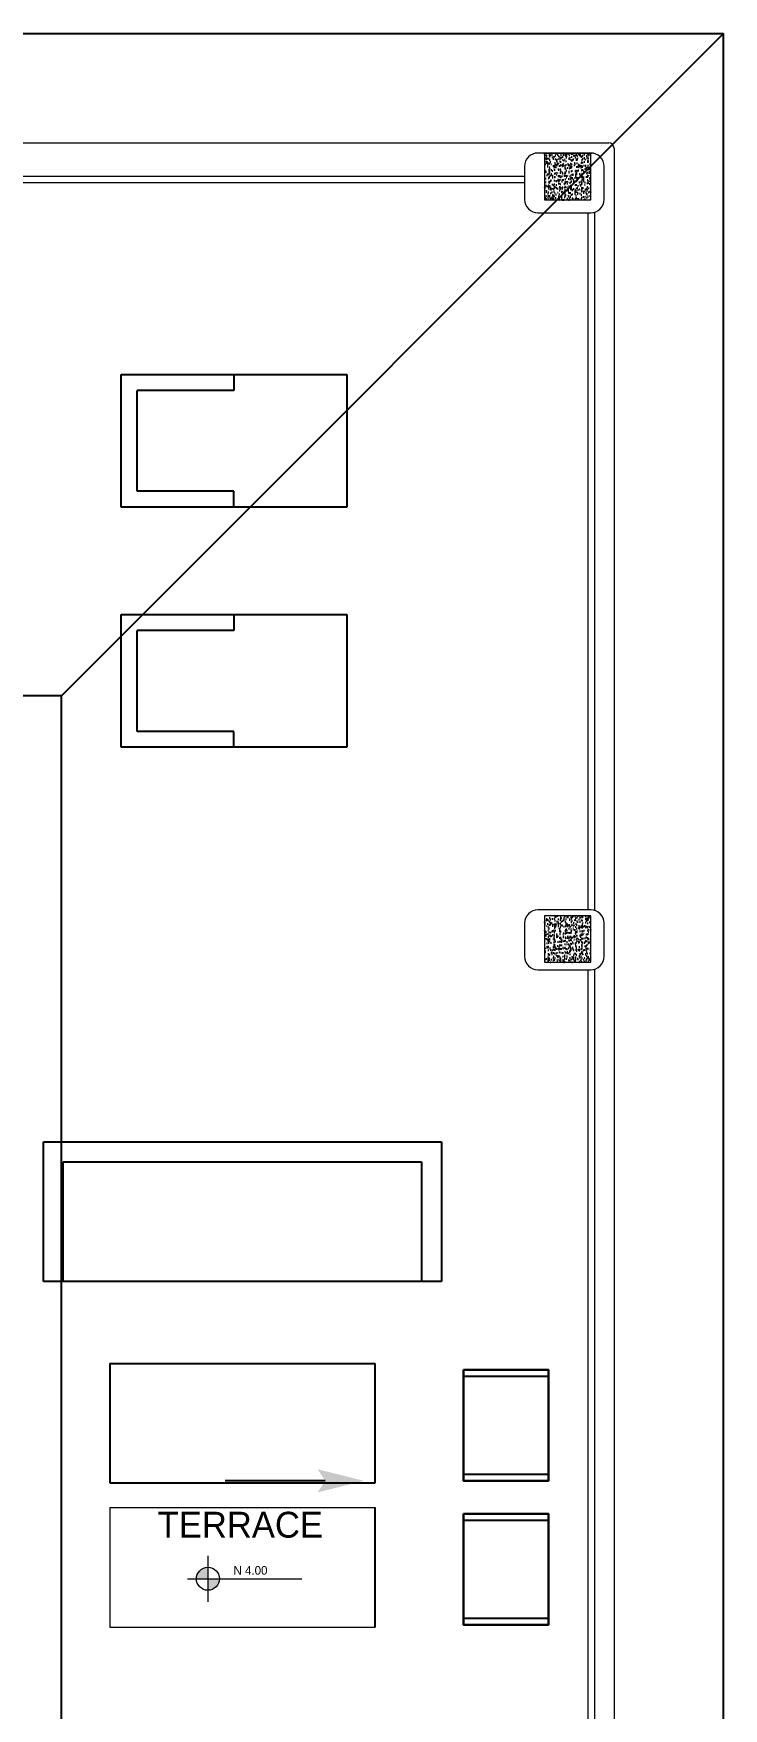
# Model space of a CAD drawing. Header units: metres. Extents: x -232 to 581, y 30 to 789.
# Drawn here: x 240.01 to 245.21, y 596.56 to 609.17 of the extents above; entities that cross this region are included whole.
import ezdxf

# ---------------------------------------------------------------- set-up
doc = ezdxf.new("R2010")
doc.units = ezdxf.units.M
doc.linetypes.add('HIDDEN2', pattern=[0.1875, 0.125, -0.0625])
for name, color, linetype, lineweight in [('01_Mobiliario', 19, 'Continuous', 0), ('A-WALL', 250, 'Continuous', 20), ('baños', 140, 'Continuous', 0), ('Columnas', 7, 'Continuous', 18), ('muros bajitos', 252, 'Continuous', 5), ('textos', 7, 'Continuous', 0)]:
    doc.layers.add(name, color=color, linetype=linetype, lineweight=lineweight)
for name, color, linetype in [('_electricos-Leyenda', 7, 'Continuous'), ('HATCH', 8, 'Continuous'), ('MOBILIARIOS', 252, 'Continuous')]:
    doc.layers.add(name, color=color, linetype=linetype)
doc.layers.add('PISO', color=7, linetype='Continuous', lineweight=5, true_color=0xe6e6e6)
doc.layers.add('Techos 1', color=7, linetype='HIDDEN2', lineweight=9, true_color=0x42391a)
doc.styles.add('ESC100-2mm', font='arial.ttf', dxfattribs={"height": 0.15})
doc.styles.get("Standard").update_dxf_attribs({"font": 'arial.ttf'})
pattern_1 = [(50, (114.33107, 55.238796), (0.058299094, -0.005100507), [0.006096, -0.067056]), (355, (114.33107, 55.238796), (-0.011277895, 0.06113819), [0.0048768, -0.053644987]), (100.451445, (114.33593, 55.23837), (0.0470212, 0.05603768), [0.005180803, -0.05698888]), (46.1842, (114.33107, 55.25505), (0.086745293, -0.013453545), [0.009144, -0.100584]), (96.63556, (114.3383, 55.25393), (0.07596932, 0.07917636), [0.00777121, -0.085483395]), (351.18415, (114.33107, 55.25505), (0.07596932, 0.07917636), [0.00731519, -0.080467114]), (21, (114.3392, 55.25099), (0.048516605, -0.032724863), [0.006096, -0.067056]), (326, (114.3392, 55.25099), (0.01977665, 0.05894015), [0.0048768, -0.0536448]), (71.451445, (114.34324, 55.24826), (0.068293254, 0.026215286), [0.005180803, -0.05698878]), (37.5, (114.331071, 55.238796), (0.000988353, 0.0270576124), [0, -0.05299456, 0, -0.0544576, 0, -0.053848]), (7.5, (114.33107, 55.238796), (0.021382292, 0.032057784), [0, -0.03104896, 0, -0.05177536, 0, -0.0205232]), (327.5, (114.312946, 55.238796), (0.0433889905, -0.001833198), [0, -0.02032, 0, -0.0633984, 0, -0.0841248]), (317.5, (114.304818, 55.238796), (0.047401338, 0.008136477), [0, -0.026416, 0, -0.04210304, 0, -0.0597408])]

# ---------------------------------------------------------------- blocks, each defined once
blk = doc.blocks.new('A$C89702949')
at = {"layer": 'HATCH'}
h = blk.add_hatch(dxfattribs=at)
h.set_pattern_fill('AR-CONC', color=256, scale=0.00032)
h.set_pattern_definition(pattern_1)
h.paths.add_polyline_path([(25.5, 19.637), (25.85, 19.637), (25.85, 19.987), (25.5, 19.987)])
h = blk.add_hatch(dxfattribs=at)
h.set_pattern_fill('AR-CONC', color=256, scale=0.00032)
h.set_pattern_definition(pattern_1)
h.paths.add_polyline_path([(25.5, 13.895), (25.85, 13.895), (25.85, 14.245), (25.5, 14.245)])
at = {"layer": 'Columnas'}
for points in [[(25.5, 19.637), (25.85, 19.637), (25.85, 19.987), (25.5, 19.987)], [(25.5, 13.895), (25.85, 13.895), (25.85, 14.245), (25.5, 14.245)]]:
    blk.add_lwpolyline(points, close=True, dxfattribs=at)
blk = doc.blocks.new('20.03.2026 LN 09 SEGUNDO NIVEL ARQ')
at = {"layer": 'textos', "transparency": 33554534}
h = blk.add_hatch(color=5, dxfattribs=at)
h.dxf.hatch_style = 1
h.paths.add_polyline_path([(98.26, -53.149, 0.414214), (98.174, -53.236), (98.26, -53.236)])
h.paths.add_polyline_path([(98.347, -53.236), (98.26, -53.236), (98.26, -53.322, 0.414214)])
at = {"layer": '01_Mobiliario', "color": 5}
for p, q in [((97.52, -52.699), (99.52, -52.699)), ((97.52, -52.699), (97.52, -53.599)), ((97.52, -53.599), (99.52, -53.599))]:
    blk.add_line(p, q, dxfattribs=at)
at = {"layer": 'A-WALL', "color": 5}
for points in [[(101.146, -42.499), (100.746, -42.499, 0.414214), (100.646, -42.599), (100.646, -42.849, 0.414214), (100.746, -42.949), (101.146, -42.949, 0.414214), (101.246, -42.849), (101.246, -42.599, 0.414214)], [(101.146, -48.199), (100.746, -48.199, 0.414214), (100.646, -48.299), (100.646, -48.549, 0.414214), (100.746, -48.649), (101.146, -48.649, 0.414214), (101.246, -48.549), (101.246, -48.299, 0.414214)]]:
    blk.add_lwpolyline(points, format="xyb", close=True, dxfattribs=at)
at = {"layer": 'MOBILIARIOS', "color": 5}
for p, q in [((97.606, -45.166), (97.606, -44.166)), ((97.606, -44.166), (99.306, -44.166)), ((98.456, -44.166), (98.456, -44.286)), ((99.306, -44.166), (99.306, -45.166)), ((97.726, -45.046), (97.726, -44.286)), ((98.456, -44.286), (97.726, -44.286)), ((98.456, -45.046), (97.726, -45.046)), ((98.456, -45.166), (98.456, -45.046)), ((99.306, -45.166), (97.606, -45.166)), ((97.606, -46.974), (97.606, -45.974)), ((97.606, -45.974), (99.306, -45.974)), ((98.456, -45.974), (98.456, -46.094)), ((99.306, -45.974), (99.306, -46.974)), ((97.726, -46.854), (97.726, -46.094)), ((98.456, -46.094), (97.726, -46.094)), ((98.456, -46.854), (97.726, -46.854)), ((98.456, -46.974), (98.456, -46.854)), ((99.306, -46.974), (97.606, -46.974)), ((97.02, -50.996), (97.02, -49.946)), ((97.02, -49.946), (100.02, -49.946)), ((100.02, -49.946), (100.02, -50.996)), ((97.17, -50.996), (97.17, -50.096)), ((97.17, -50.096), (99.87, -50.096)), ((99.87, -50.096), (99.87, -50.996)), ((100.02, -50.996), (97.02, -50.996)), ((97.52, -51.614), (99.52, -51.614)), ((97.52, -51.614), (97.52, -52.514)), ((99.52, -52.514), (99.52, -51.614)), ((100.826, -51.713), (100.185, -51.713)), ((100.186, -51.663), (100.186, -52.493)), ((100.826, -51.663), (100.186, -51.663)), ((100.186, -51.663), (100.186, -52.493)), ((100.826, -52.498), (100.826, -51.668)), ((100.826, -52.498), (100.826, -51.668)), ((100.186, -52.448), (100.826, -52.448)), ((97.52, -52.514), (99.52, -52.514)), ((100.186, -52.498), (100.826, -52.498)), ((99.52, -53.599), (99.52, -52.699)), ((100.826, -52.797), (100.185, -52.797)), ((100.826, -52.747), (100.186, -52.747)), ((100.186, -52.747), (100.186, -53.577)), ((100.826, -53.583), (100.826, -52.753)), ((100.186, -53.532), (100.826, -53.533)), ((100.186, -53.583), (100.826, -53.583))]:
    blk.add_line(p, q, dxfattribs=at)
for points in [[(100.186, -51.663), (100.826, -51.663), (100.826, -52.498), (100.186, -52.498)], [(100.186, -52.747), (100.826, -52.747), (100.826, -53.583), (100.186, -53.583)]]:
    blk.add_lwpolyline(points, close=True, dxfattribs=at)
at = {"layer": 'muros bajitos', "color": 5}
for p, q in [((100.646, -42.676), (96.246, -42.676)), ((100.646, -42.724), (96.246, -42.724)), ((101.123, -42.949), (101.123, -48.199)), ((101.173, -42.945), (101.173, -48.202)), ((101.123, -48.649), (101.123, -56.348)), ((101.173, -48.645), (101.173, -56.351))]:
    blk.add_line(p, q, dxfattribs=at)
at = {"layer": 'PISO', "color": 5}
for p, q in [((96.216, -42.422), (101.281, -42.422)), ((101.321, -42.462), (101.321, -62.535))]:
    blk.add_line(p, q, dxfattribs=at)
blk.add_arc((101.281, -42.462), 0.04, 0, 90, dxfattribs=at)
at = {"layer": 'Techos 1', "color": 5}
for p, q in [((74.096, -41.599), (102.146, -41.599)), ((102.146, -41.599), (97.157, -46.588)), ((102.146, -63.399), (102.146, -41.599))]:
    blk.add_line(p, q, dxfattribs=at)
blk.add_lwpolyline([(97.157, -46.588), (93.762, -46.588), (93.762, -58.409), (97.157, -58.409)], close=True, dxfattribs=at)
at = {"layer": 'textos', "color": 5}
for p, q in [((98.26, -53.062), (98.26, -53.41)), ((98.106, -53.236), (98.967, -53.236))]:
    blk.add_line(p, q, dxfattribs=at)
blk.add_circle((98.26, -53.236), 0.0865, dxfattribs=at)
at = {"color": 5}
blk.add_blockref('A$C89702949', (75.296, -62.488), dxfattribs=at)
at = {"layer": 'baños', "color": 5, "linetype": 'Continuous', "flags": 8}
for tag, p in [('MATERIAL', (83.781, -42.918, 0)), ('PRODUCT', (83.781, -42.918, 0)), ('TRADENAME', (83.781, -42.918, 0)), ('MODELNUMBER', (83.781, -42.918, 0)), ('MATERIAL', (84.956, -42.918, 0)), ('PRODUCT', (84.956, -42.918, 0)), ('TRADENAME', (84.956, -42.918, 0)), ('MODELNUMBER', (84.956, -42.918, 0))]:
    blk.add_attdef(tag, p, '', height=0.0000254, rotation=180.0001, dxfattribs=at)
at = {"layer": 'baños', "color": 5, "linetype": 'Continuous'}
for tag, p, rotation in [('MATERIAL', (85.891, -56.993), 180.0001), ('PRODUCT', (85.891, -56.993), 180.0001), ('TRADENAME', (85.891, -56.993), 180.0001), ('MODELNUMBER', (85.891, -56.993), 180.0001), ('MODELNUMBER', (86.601, -56.993), 179.9999), ('MATERIAL', (86.601, -56.993), 179.9999), ('PRODUCT', (86.601, -56.993), 179.9999), ('TRADENAME', (86.601, -56.993), 179.9999)]:
    blk.add_attdef(tag, p, '', height=0.0000254, rotation=rotation, dxfattribs=at)
at = {"layer": 'textos', "color": 5, "insert": (96.802, -52.929), "char_height": 0.195, "width": 3.40488, "attachment_point": 7}
blk.add_mtext('\\pxqc;{\\fChampagne & Limousines|b0|i0|c0|p34;TERRACE }', dxfattribs=at)
at = {"layer": 'textos', "color": 5, "insert": (98.453, -53.14), "char_height": 0.065, "attachment_point": 1, "style": 'ESC100-2mm'}
blk.add_mtext_dynamic_manual_height_columns('{\\Ftxt|c0;N 4.00}', width=2.21694, gutter_width=0.5, heights=[0], dxfattribs=at)
blk = doc.blocks.new('za_arrw5')
at = {"lineweight": 13}
for points in [[(-1, 0.25), (0, 0), (-0.833, 0)], [(-1, -0.25), (0, 0), (-0.833, 0)]]:
    blk.add_solid(points, dxfattribs=at)
blk = doc.blocks.new('TECHO ARQ 20.03')
at = {"layer": '_electricos-Leyenda', "color": 30, "true_color": 0xf8991e}
for p, q in [((223.33, 123.715), (251.33, 123.715)), ((251.33, 123.715), (246.341, 118.726)), ((251.33, 101.915), (251.33, 123.715)), ((248.33, 112.815), (247.575, 112.815))]:
    blk.add_line(p, q, dxfattribs=at)
blk.add_lwpolyline([(246.341, 118.726), (242.946, 118.726), (242.946, 106.904), (246.341, 106.904)], close=True, dxfattribs=at)
at = {"layer": '_electricos-Leyenda', "color": 30, "true_color": 0xf8991e, "xscale": 0.3491189357928305, "yscale": 0.3491189357928305, "zscale": 0.3491189357928305, "rotation": 0.002738726620007072}
blk.add_blockref('za_arrw5', (248.621, 112.815), dxfattribs=at)

msp = doc.modelspace()

# ---------------------------------------------------------------- block references
at = {"color": 1}
for name, p in [('20.03.2026 LN 09 SEGUNDO NIVEL ARQ', (143.067, 650.769)), ('TECHO ARQ 20.03', (-6.118, 485.456))]:
    msp.add_blockref(name, p, dxfattribs=at)

doc.saveas('drawing.dxf')
